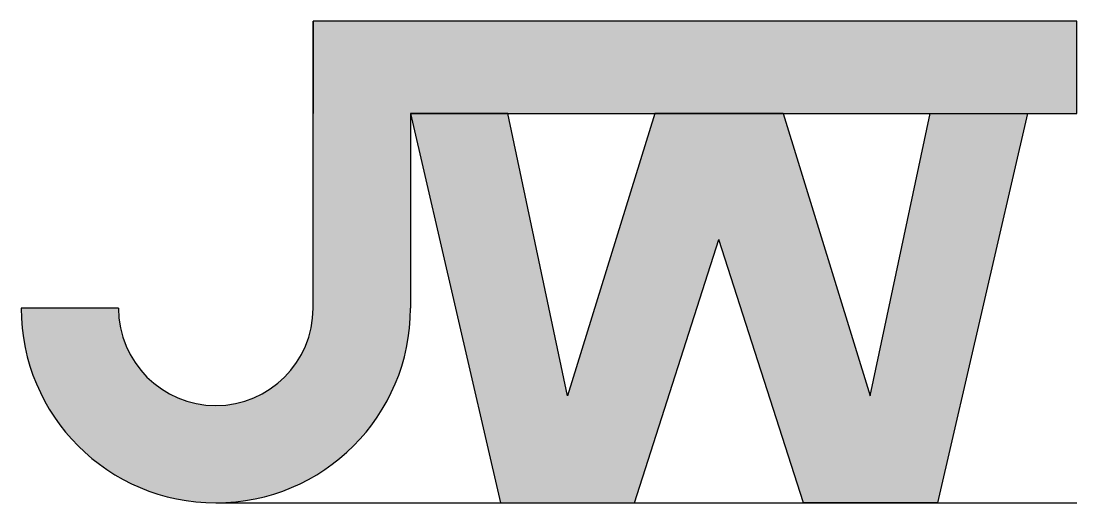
# Model space of a CAD drawing. Header units: inches. Extents: x 11.1 to 32.8, y 15.5 to 25.4.
import ezdxf

# ---------------------------------------------------------------- set-up
doc = ezdxf.new("R2010")
doc.units = ezdxf.units.IN
doc.header["$MEASUREMENT"] = 0

msp = doc.modelspace()

# ---------------------------------------------------------------- hatches: boundary and pattern name
h = msp.add_hatch(color=256)
h.dxf.hatch_style = 1
h.set_gradient(color1=(76, 0, 0), color2=(51, 51, 51), tint=1)
h.paths.add_polyline_path([(32.826, 25.358), (17.134, 25.358), (17.134, 23.46), (17.134, 19.46, -1), (13.134, 19.46), (11.134, 19.46, 1), (19.134, 19.46), (19.134, 23.46), (21.133, 23.46), (32.826, 23.46)])
h = msp.add_hatch(color=256)
h.dxf.hatch_style = 1
h.set_gradient(color1=(255, 255, 255), color2=(76, 0, 0), tint=1)
h.paths.add_polyline_path([(25.471, 20.87), (27.206, 15.46), (29.959, 15.46), (31.808, 23.46), (29.808, 23.46), (28.575, 17.659), (26.791, 23.46), (24.151, 23.46), (22.359, 17.659), (21.133, 23.46), (19.134, 23.46), (20.982, 15.46), (23.736, 15.46)])

# ---------------------------------------------------------------- linework, layer by layer
for p, q in [((17.134, 19.46), (17.134, 25.358)), ((32.826, 25.358), (17.134, 25.358)), ((17.134, 25.358), (17.134, 23.46)), ((32.826, 23.46), (32.826, 25.358)), ((19.134, 23.46), (19.134, 19.46)), ((19.134, 23.46), (20.982, 15.46)), ((21.133, 23.46), (19.134, 23.46)), ((19.134, 23.46), (32.826, 23.46)), ((22.359, 17.659), (21.133, 23.46)), ((24.151, 23.46), (22.359, 17.659)), ((26.791, 23.46), (24.151, 23.46)), ((26.791, 23.46), (28.575, 17.659)), ((28.575, 17.659), (29.808, 23.46)), ((29.808, 23.46), (31.808, 23.46)), ((31.808, 23.46), (29.959, 15.46)), ((23.736, 15.46), (25.471, 20.87)), ((27.206, 15.46), (25.471, 20.87)), ((13.134, 19.46), (11.134, 19.46)), ((15.134, 15.46), (32.826, 15.46)), ((20.982, 15.46), (23.736, 15.46)), ((29.959, 15.46), (27.206, 15.46))]:
    msp.add_line(p, q)
for radius in [4, 2]:
    msp.add_arc((15.134, 19.46), radius, 180, 0)

doc.saveas('drawing.dxf')
